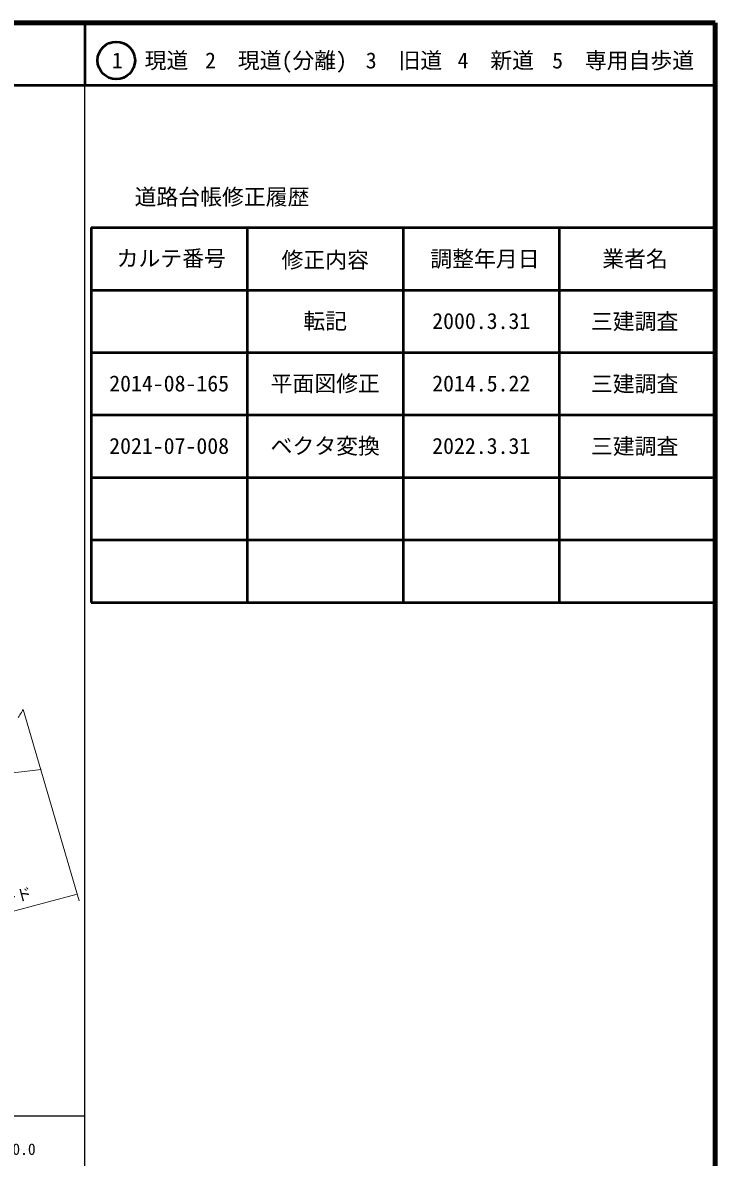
# Model space of a CAD drawing. Units: millimetres on the paper, enlarged 1000 times, with parts at other scales. Extents: x 40000 to 680000, y 20000 to 380000.
# Drawn here: x 569035 to 680000, y 198357 to 380000 of the extents above; entities that cross this region are included whole.
import ezdxf
from ezdxf.enums import TextEntityAlignment as Align

# ---------------------------------------------------------------- set-up
doc = ezdxf.new("R2010")
doc.units = ezdxf.units.MM
doc.header["$LTSCALE"] = 1000
for name, color, linetype, lineweight in [('M-BGD', 7, 'Continuous', 13), ('M-STR-HTXT', 7, 'Continuous', 13), ('M-TTL', 2, 'Continuous', 140), ('M-TTL-BAND', 7, 'Continuous', 25), ('M-TTL-FRAM', 2, 'Continuous', 50), ('M-TTL-LINE', 7, 'Continuous', 50)]:
    doc.layers.add(name, color=color, linetype=linetype, lineweight=lineweight)
doc.layers.add('M-TTL-TXT', color=7, linetype='Continuous')
doc.styles.add('ＭＳ ゴシック', font='')
doc.styles.get('ＭＳ ゴシック').set_extended_font_data('MS Gothic')

msp = doc.modelspace()

# ---------------------------------------------------------------- linework, layer by layer
at = {"layer": 'M-BGD'}
msp.add_open_spline([(568316, 268759), (568564, 269147), (568628, 269246), (568823, 269563), (568940, 269753), (568977, 269814), (569120, 270052)], degree=3, knots=[0, 0, 0, 0, 1, 1, 1, 2, 2, 2, 2], dxfattribs=at)
at = {"layer": 'M-STR-HTXT'}
msp.add_line((569120, 270052), (578074, 239404), dxfattribs=at)
for points in [[(533637, 286003), (548954, 232824), (577763, 240468)], [(397447, 253233), (399365, 238943), (464508, 247235), (510087, 252986), (546133, 257384), (571985, 260464)]]:
    msp.add_lwpolyline(points, dxfattribs=at)
at = {"layer": 'M-TTL'}
for p, q in [((680000, 380000), (40000, 380000)), ((680000, 20000), (680000, 380000))]:
    msp.add_line(p, q, dxfattribs=at)
at = {"layer": 'M-TTL-BAND'}
for p, q in [((579000, 20000), (579000, 370000)), ((40000, 205000), (579000, 205000))]:
    msp.add_line(p, q, dxfattribs=at)
at = {"layer": 'M-TTL-FRAM'}
for p, q in [((580000, 347197), (580000, 287197)), ((580000, 347197), (680000, 347197)), ((580000, 287197), (680000, 287197))]:
    msp.add_line(p, q, dxfattribs=at)
at = {"layer": 'M-TTL-LINE'}
for p, q in [((579000, 380000), (579000, 370000)), ((40000, 370000), (680000, 370000)), ((605000, 347197), (605000, 287197)), ((630000, 347197), (630000, 287197)), ((655000, 347197), (655000, 287197)), ((580000, 337197), (680000, 337197)), ((580000, 327197), (680000, 327197)), ((580000, 317197), (680000, 317197)), ((580000, 307197), (680000, 307197)), ((580000, 297197), (680000, 297197))]:
    msp.add_line(p, q, dxfattribs=at)
msp.add_circle((584031, 373958), 3000, dxfattribs=at)

# ---------------------------------------------------------------- texts
at = {"layer": 'M-STR-HTXT', "style": 'ＭＳ ゴシック'}
msp.add_text('ストンガード', height=1833, rotation=14.86, dxfattribs=at).set_placement((563587, 237431), align=Align.BOTTOM_CENTER)
at = {"layer": 'M-TTL-BAND', "style": 'ＭＳ ゴシック'}
msp.add_text('500.0', height=1833, dxfattribs=at).set_placement((568000, 198195), align=Align.BOTTOM_CENTER)
at = {"layer": 'M-TTL-TXT', "style": 'ＭＳ ゴシック'}
for s, p in [('1\u3000現道', (589448, 373958)), ('2\u3000現道(分離)', (609619, 373958)), ('3\u3000旧道', (630121, 373958)), ('4\u3000新道', (644824, 373958)), ('5\u3000専用自歩道', (665228, 373958)), ('道路台帳修正履歴', (600968, 352113)), ('カルテ番号', (592839, 342277)), ('修正内容', (617509, 342023)), ('調整年月日', (643089, 342197)), ('業者名', (667134, 342197)), ('転記', (617500, 332245)), ('2000.3.31', (642500, 332245)), ('三建調査', (667077, 332189)), ('2014-08-165', (592500, 322245)), ('平面図修正', (617500, 322245)), ('2014.5.22', (642500, 322245)), ('三建調査', (667077, 322189)), ('2021-07-008', (592500, 312245)), ('ベクタ変換', (617500, 312245)), ('2022.3.31', (642500, 312245)), ('三建調査', (667077, 312189))]:
    msp.add_text(s, height=2566, dxfattribs=at).set_placement(p, align=Align.MIDDLE_CENTER)

doc.saveas('drawing.dxf')
